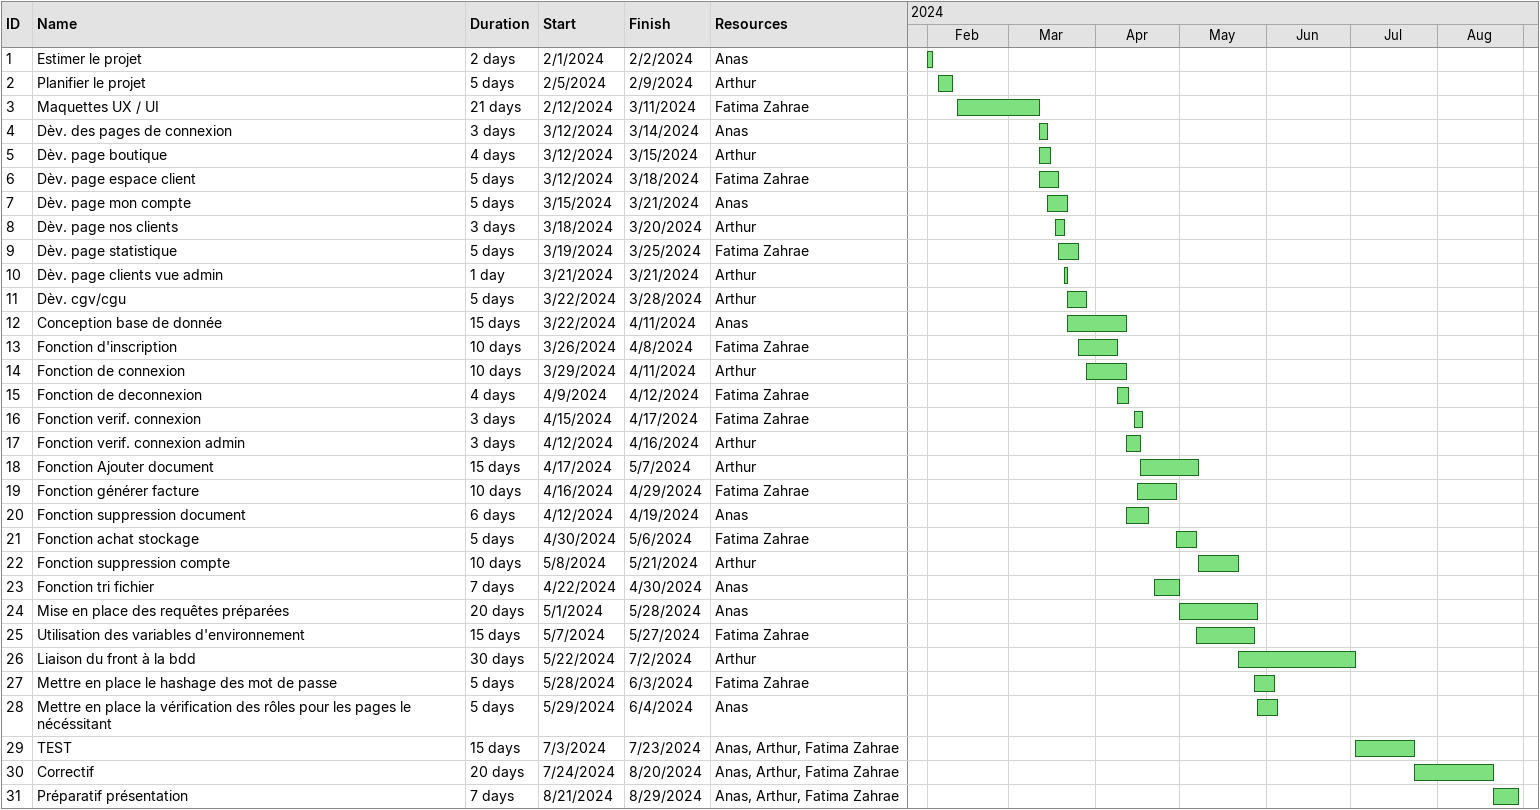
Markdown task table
| ID | Task | Duration | Start | Finish | Resources |
|---|---|---|---|---|---|
| 1 | Estimer le projet | 2d | 2024-02-01 | 2024-02-02 | Anas |
| 2 | Planifier le projet | 5d | 2024-02-05 | 2024-02-09 | Arthur |
| 3 | Maquettes UX / UI | 21d | 2024-02-12 | 2024-03-11 | Fatima Zahrae |
| 4 | Dèv. des pages de connexion | 3d | 2024-03-12 | 2024-03-14 | Anas |
| 5 | Dèv. page boutique | 4d | 2024-03-12 | 2024-03-15 | Arthur |
| 6 | Dèv. page espace client | 5d | 2024-03-12 | 2024-03-18 | Fatima Zahrae |
| 7 | Dèv. page mon compte | 5d | 2024-03-15 | 2024-03-21 | Anas |
| 8 | Dèv. page nos clients | 3d | 2024-03-18 | 2024-03-20 | Arthur |
| 9 | Dèv. page statistique | 5d | 2024-03-19 | 2024-03-25 | Fatima Zahrae |
| 10 | Dèv. page clients vue admin | 1d | 2024-03-21 | 2024-03-21 | Arthur |
| 11 | Dèv. cgv/cgu | 5d | 2024-03-22 | 2024-03-28 | Arthur |
| 12 | Conception base de donnée | 15d | 2024-03-22 | 2024-04-11 | Anas |
| 13 | Fonction d'inscription | 10d | 2024-03-26 | 2024-04-08 | Fatima Zahrae |
| 14 | Fonction de connexion | 10d | 2024-03-29 | 2024-04-11 | Arthur |
| 15 | Fonction de deconnexion | 4d | 2024-04-09 | 2024-04-12 | Fatima Zahrae |
| 16 | Fonction verif. connexion | 3d | 2024-04-15 | 2024-04-17 | Fatima Zahrae |
| 17 | Fonction verif. connexion admin | 3d | 2024-04-12 | 2024-04-16 | Arthur |
| 18 | Fonction Ajouter document | 15d | 2024-04-17 | 2024-05-07 | Arthur |
| 19 | Fonction générer facture | 10d | 2024-04-16 | 2024-04-29 | Fatima Zahrae |
| 20 | Fonction suppression document | 6d | 2024-04-12 | 2024-04-19 | Anas |
| 21 | Fonction achat stockage | 5d | 2024-04-30 | 2024-05-06 | Fatima Zahrae |
| 22 | Fonction suppression compte | 10d | 2024-05-08 | 2024-05-21 | Arthur |
| 23 | Fonction tri fichier | 7d | 2024-04-22 | 2024-04-30 | Anas |
| 24 | Mise en place des requêtes préparées | 20d | 2024-05-01 | 2024-05-28 | Anas |
| 25 | Utilisation des variables d'environnement | 15d | 2024-05-07 | 2024-05-27 | Fatima Zahrae |
| 26 | Liaison du front à la bdd | 30d | 2024-05-22 | 2024-07-02 | Arthur |
| 27 | Mettre en place le hashage des mot de passe | 5d | 2024-05-28 | 2024-06-03 | Fatima Zahrae |
| 28 | Mettre en place la vérification des rôles pour les pages le nécéssitant | 5d | 2024-05-29 | 2024-06-04 | Anas |
| 29 | TEST | 15d | 2024-07-03 | 2024-07-23 | Anas, Arthur, Fatima Zahrae |
| 30 | Correctif | 20d | 2024-07-24 | 2024-08-20 | Anas, Arthur, Fatima Zahrae |
| 31 | Préparatif présentation | 7d | 2024-08-21 | 2024-08-29 | Anas, Arthur, Fatima Zahrae |
